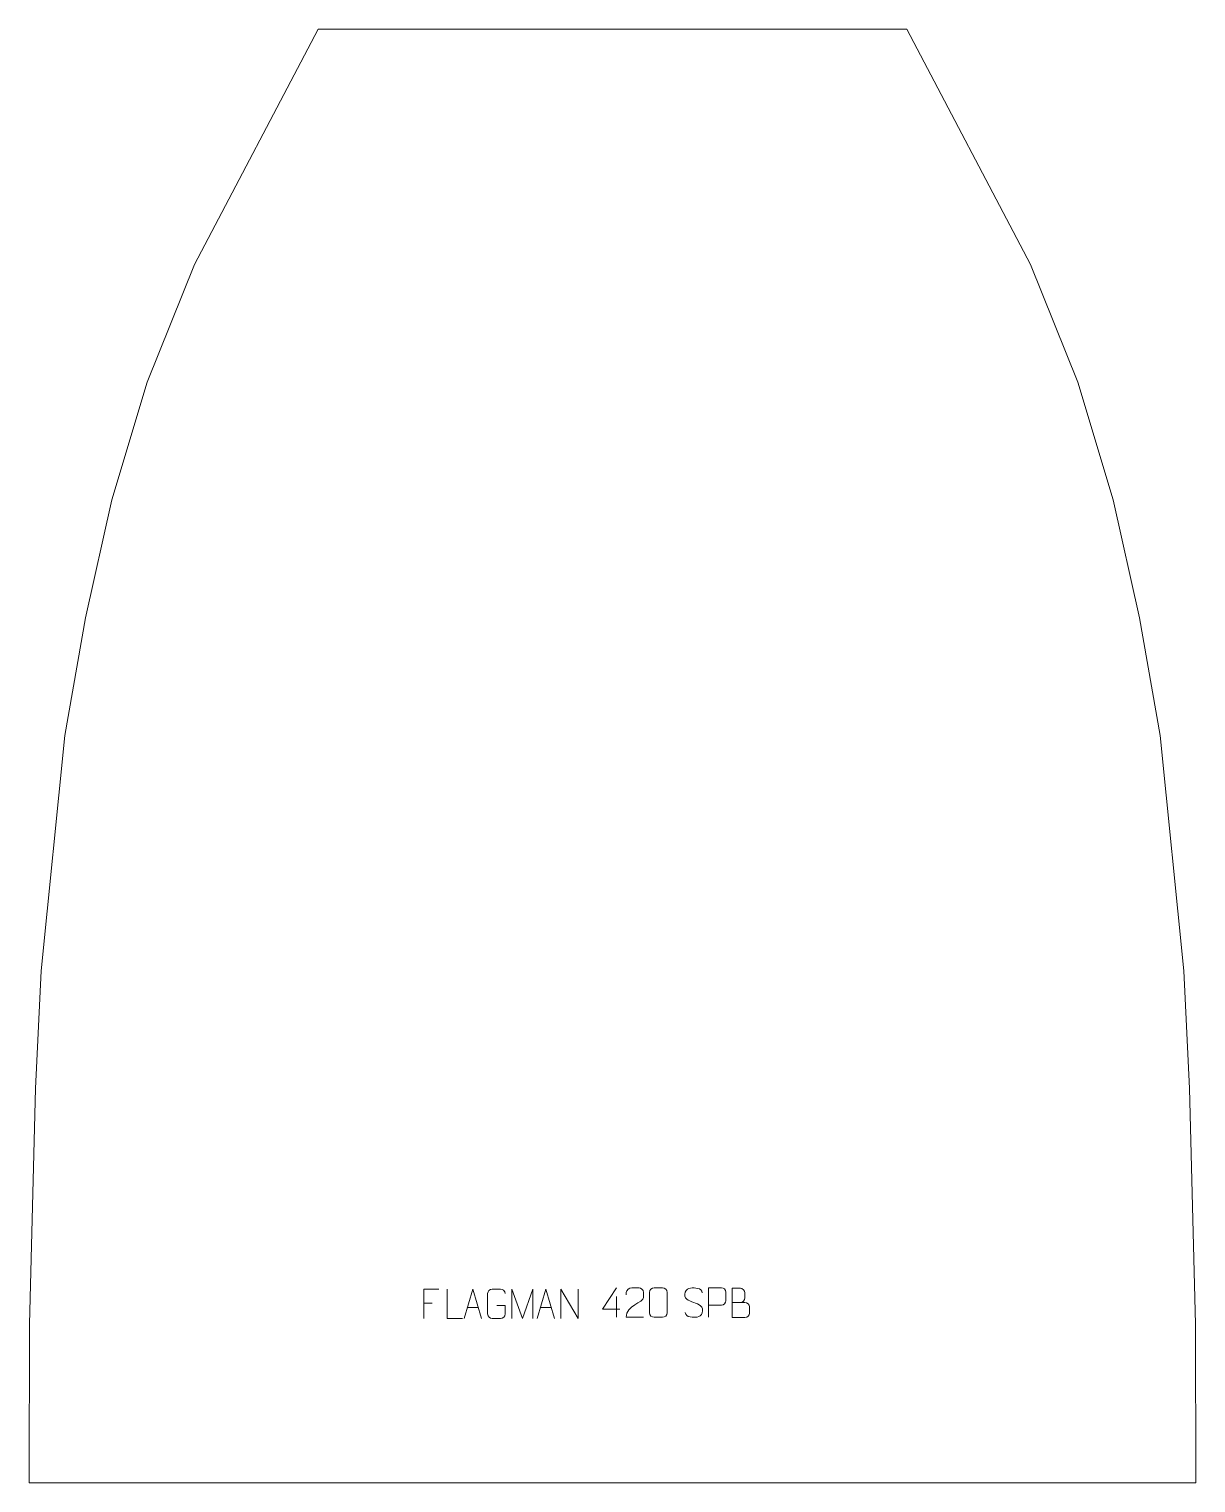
# Model space of a CAD drawing. Header units: millimetres. Extents: x -475 to 516, y 611 to 1846.
import ezdxf

# ---------------------------------------------------------------- set-up
doc = ezdxf.new("R2010")
doc.units = ezdxf.units.MM
doc.header["$MEASUREMENT"] = 0
doc.layers.add('layer 1', color=7, linetype='Continuous')

msp = doc.modelspace()

# ---------------------------------------------------------------- linework, layer by layer
at = {"layer": 'layer 1', "color": 242, "lineweight": 9}
msp.add_open_spline([(-229.7018, 1846.3427), (-229.7018, 1846.3427), (270.3002, 1846.3427), (270.3002, 1846.3427), (270.3002, 1846.3427), (270.3002, 1846.3427), (375.2972, 1646.3436), (375.2972, 1646.3436), (375.2972, 1646.3436), (375.2972, 1646.3436), (415.298, 1546.3426), (415.298, 1546.3426), (415.298, 1546.3426), (415.298, 1546.3426), (445.2984, 1446.3445), (445.2984, 1446.3445), (445.2984, 1446.3445), (445.2984, 1446.3445), (467.7992, 1346.3435), (467.7992, 1346.3435), (467.7992, 1346.3435), (467.7992, 1346.3435), (485.2992, 1246.3426), (485.2992, 1246.3426), (485.2992, 1246.3426), (485.2992, 1246.3426), (505.2985, 1046.3434), (505.2985, 1046.3434), (505.2985, 1046.3434), (505.2985, 1046.3434), (510.2973, 946.3432), (510.2973, 946.3432), (510.2973, 946.3432), (510.2973, 946.3432), (515.2989, 746.3434), (515.2989, 746.3434), (515.2989, 746.3434), (515.2989, 746.3434), (515.6407, 611.3439), (515.6407, 611.3439), (515.6407, 611.3439), (515.6407, 611.3439), (-475.0325, 611.3439), (-475.0325, 611.3439), (-475.0325, 611.3439), (-475.0325, 611.3439), (-474.7012, 746.3434), (-474.7012, 746.3434), (-474.7012, 746.3434), (-474.7012, 746.3434), (-469.7017, 946.3432), (-469.7017, 946.3432), (-469.7017, 946.3432), (-469.7017, 946.3432), (-464.7002, 1046.3434), (-464.7002, 1046.3434), (-464.7002, 1046.3434), (-464.7002, 1046.3434), (-444.7008, 1246.3426), (-444.7008, 1246.3426), (-444.7008, 1246.3426), (-444.7008, 1246.3426), (-427.2015, 1346.3435), (-427.2015, 1346.3435), (-427.2015, 1346.3435), (-427.2015, 1346.3435), (-404.7, 1446.3445), (-404.7, 1446.3445), (-404.7, 1446.3445), (-404.7, 1446.3445), (-374.7003, 1546.3426), (-374.7003, 1546.3426), (-374.7003, 1546.3426), (-374.7003, 1546.3426), (-334.7016, 1646.3436), (-334.7016, 1646.3436), (-334.7016, 1646.3436), (-334.7016, 1646.3436), (-229.7018, 1846.3427), (-229.7018, 1846.3427)], degree=3, knots=[0, 0, 0, 0, 0.047619048, 0.047619048, 0.047619048, 0.047619048, 0.095238095, 0.095238095, 0.095238095, 0.095238095, 0.142857143, 0.142857143, 0.142857143, 0.142857143, 0.19047619, 0.19047619, 0.19047619, 0.19047619, 0.238095238, 0.238095238, 0.238095238, 0.238095238, 0.285714286, 0.285714286, 0.285714286, 0.285714286, 0.333333333, 0.333333333, 0.333333333, 0.333333333, 0.380952381, 0.380952381, 0.380952381, 0.380952381, 0.428571429, 0.428571429, 0.428571429, 0.428571429, 0.476190476, 0.476190476, 0.476190476, 0.476190476, 0.523809524, 0.523809524, 0.523809524, 0.523809524, 0.571428571, 0.571428571, 0.571428571, 0.571428571, 0.619047619, 0.619047619, 0.619047619, 0.619047619, 0.666666667, 0.666666667, 0.666666667, 0.666666667, 0.714285714, 0.714285714, 0.714285714, 0.714285714, 0.761904762, 0.761904762, 0.761904762, 0.761904762, 0.80952381, 0.80952381, 0.80952381, 0.80952381, 0.857142857, 0.857142857, 0.857142857, 0.857142857, 0.904761905, 0.904761905, 0.904761905, 0.904761905, 1, 1, 1, 1], dxfattribs=at)
at = {"layer": 'layer 1', "color": 250, "lineweight": 9}
for points, knots in [([(-127.0989, 776.0088), (-127.0989, 776.0088), (-139.9729, 776.0088), (-139.9729, 776.0088), (-139.9729, 776.0088), (-139.9729, 776.0088), (-139.9729, 751.0552), (-139.9729, 751.0552)], [0, 0, 0, 0, 0.333333333, 0.333333333, 0.333333333, 0.333333333, 1, 1, 1, 1]), ([(-107.0614, 751.0552), (-107.0614, 751.0552), (-120.0105, 751.0552), (-120.0105, 751.0552), (-120.0105, 751.0552), (-120.0105, 751.0552), (-120.0105, 776.0088), (-120.0105, 776.0088)], [0, 0, 0, 0, 0.333333333, 0.333333333, 0.333333333, 0.333333333, 1, 1, 1, 1]), ([(-105.7543, 751.0553), (-105.7543, 751.0553), (-98.3833, 776.0088), (-98.3833, 776.0088), (-98.3833, 776.0088), (-98.3833, 776.0088), (-90.8134, 751.0553), (-90.8134, 751.0553)], [0, 0, 0, 0, 0.333333333, 0.333333333, 0.333333333, 0.333333333, 1, 1, 1, 1]), ([(-78.0289, 762.041), (-78.0289, 762.041), (-70.8608, 762.041), (-70.8608, 762.041), (-70.8608, 762.041), (-70.8608, 762.041), (-70.8608, 754.8729), (-70.8608, 754.8729), (-70.8608, 754.8729), (-71.0005, 752.5495), (-72.6777, 751.0699), (-74.8255, 751.0591), (-74.8255, 751.0591), (-77.1573, 751.0595), (-79.4893, 751.0595), (-81.8208, 751.0591), (-81.8208, 751.0591), (-83.7457, 750.9537), (-85.7179, 752.8382), (-85.7067, 754.8555), (-85.7067, 754.8555), (-85.7063, 760.6256), (-85.7063, 766.3953), (-85.7067, 772.1646), (-85.7067, 772.1646), (-85.7025, 774.3027), (-83.9557, 776.0219), (-81.8034, 776.0085), (-81.8034, 776.0085), (-79.4777, 776.0085), (-77.1516, 776.0085), (-74.8255, 776.0085), (-74.8255, 776.0085), (-72.8788, 776.0439), (-70.8874, 774.5524), (-70.8608, 772.1147)], [0, 0, 0, 0, 0.1, 0.1, 0.1, 0.1, 0.2, 0.2, 0.2, 0.2, 0.3, 0.3, 0.3, 0.3, 0.4, 0.4, 0.4, 0.4, 0.5, 0.5, 0.5, 0.5, 0.6, 0.6, 0.6, 0.6, 0.7, 0.7, 0.7, 0.7, 0.8, 0.8, 0.8, 0.8, 1, 1, 1, 1]), ([(-65.1263, 751.0531), (-65.1263, 751.0531), (-65.1263, 776.011), (-65.1263, 776.011), (-65.1263, 776.011), (-65.1263, 776.011), (-56.2012, 751.0531), (-56.2012, 751.0531), (-56.2012, 751.0531), (-56.2012, 751.0531), (-47.4413, 776.0105), (-47.4413, 776.0105), (-47.4413, 776.0105), (-47.4413, 776.0105), (-47.4413, 751.0531), (-47.4413, 751.0531)], [0, 0, 0, 0, 0.2, 0.2, 0.2, 0.2, 0.4, 0.4, 0.4, 0.4, 0.6, 0.6, 0.6, 0.6, 1, 1, 1, 1]), ([(-43.7543, 751.0553), (-43.7543, 751.0553), (-36.3833, 776.0088), (-36.3833, 776.0088), (-36.3833, 776.0088), (-36.3833, 776.0088), (-28.8134, 751.0553), (-28.8134, 751.0553)], [0, 0, 0, 0, 0.333333333, 0.333333333, 0.333333333, 0.333333333, 1, 1, 1, 1]), ([(-23.6112, 751.0553), (-23.6112, 751.0553), (-23.6112, 776.0088), (-23.6112, 776.0088), (-23.6112, 776.0088), (-23.6112, 776.0088), (-8.9564, 751.0553), (-8.9564, 751.0553), (-8.9564, 751.0553), (-8.9564, 751.0553), (-8.9564, 776.0088), (-8.9564, 776.0088)], [0, 0, 0, 0, 0.25, 0.25, 0.25, 0.25, 0.5, 0.5, 0.5, 0.5, 1, 1, 1, 1]), ([(26.6603, 758.943), (26.6603, 758.943), (11.8386, 758.943), (11.8386, 758.943), (11.8386, 758.943), (11.8386, 758.943), (23.7162, 777.0135), (23.7162, 777.0135)], [0, 0, 0, 0, 0.333333333, 0.333333333, 0.333333333, 0.333333333, 1, 1, 1, 1]), ([(46.6208, 752.0393), (41.7064, 752.0396), (36.792, 752.0396), (31.8779, 752.0393), (31.8779, 752.0393), (31.8779, 761.9716), (46.5289, 764.6128), (46.6208, 768.9231), (46.6208, 768.9231), (46.6205, 770.3472), (46.6205, 771.7709), (46.6208, 773.1942), (46.6208, 773.1942), (46.6039, 775.2713), (44.4811, 776.9961), (42.8101, 777.0134), (42.8101, 777.0134), (40.7369, 777.013), (38.664, 777.013), (36.5916, 777.0134), (36.5916, 777.0134), (34.7695, 777.0299), (31.9448, 775.2378), (31.8779, 773.1442), (31.8779, 773.1442), (31.8779, 773.1442), (31.8779, 771.0894), (31.8779, 771.0894)], [0, 0, 0, 0, 0.125, 0.125, 0.125, 0.125, 0.25, 0.25, 0.25, 0.25, 0.375, 0.375, 0.375, 0.375, 0.5, 0.5, 0.5, 0.5, 0.625, 0.625, 0.625, 0.625, 0.75, 0.75, 0.75, 0.75, 1, 1, 1, 1]), ([(55.6686, 777.0257), (58.0347, 777.0257), (60.4012, 777.0257), (62.7677, 777.0257), (62.7677, 777.0257), (64.7482, 777.0613), (66.7742, 775.567), (66.8013, 773.1249), (66.8013, 773.1249), (66.8009, 767.3675), (66.8009, 761.6097), (66.8013, 755.8515), (66.8013, 755.8515), (66.6592, 753.5239), (64.9528, 752.0416), (62.7677, 752.0308), (62.7677, 752.0308), (60.3953, 752.0312), (58.0229, 752.0312), (55.6509, 752.0308), (55.6509, 752.0308), (53.6924, 751.9252), (51.686, 753.8131), (51.6974, 755.8341), (51.6974, 755.8341), (51.6978, 761.6147), (51.6978, 767.395), (51.6974, 773.1748), (51.6974, 773.1748), (51.7017, 775.3168), (53.4788, 777.0393), (55.6686, 777.0257)], [0, 0, 0, 0, 0.111111111, 0.111111111, 0.111111111, 0.111111111, 0.222222222, 0.222222222, 0.222222222, 0.222222222, 0.333333333, 0.333333333, 0.333333333, 0.333333333, 0.444444444, 0.444444444, 0.444444444, 0.444444444, 0.555555556, 0.555555556, 0.555555556, 0.555555556, 0.666666667, 0.666666667, 0.666666667, 0.666666667, 0.777777778, 0.777777778, 0.777777778, 0.777777778, 1, 1, 1, 1]), ([(89.2548, 764.7003), (85.0065, 766.1707), (80.0984, 767.9665), (82.1035, 773.4868), (82.1035, 773.4868), (83.607, 777.6267), (88.8206, 777.2382), (92.4242, 776.6371), (92.4242, 776.6371), (95.2848, 776.1599), (96.1495, 774.9467), (96.4601, 772.8626)], [0, 0, 0, 0, 0.25, 0.25, 0.25, 0.25, 0.5, 0.5, 0.5, 0.5, 1, 1, 1, 1]), ([(101.9227, 752.2234), (101.9227, 752.2234), (101.9227, 777.177), (101.9227, 777.177), (101.9227, 777.177), (105.5177, 777.177), (109.113, 777.177), (112.7084, 777.177), (112.7084, 777.177), (115.0336, 777.1391), (116.591, 775.649), (116.5868, 773.2829), (116.5868, 773.2829), (116.5864, 771.2472), (116.5864, 768.1879), (116.5868, 766.1519), (116.5868, 766.1519), (116.5803, 764.2765), (114.7681, 762.3346), (112.7585, 762.3155), (112.7585, 762.3155), (112.7585, 762.3155), (101.9227, 762.3155), (101.9227, 762.3155)], [0, 0, 0, 0, 0.142857143, 0.142857143, 0.142857143, 0.142857143, 0.285714286, 0.285714286, 0.285714286, 0.285714286, 0.428571429, 0.428571429, 0.428571429, 0.428571429, 0.571428571, 0.571428571, 0.571428571, 0.571428571, 0.714285714, 0.714285714, 0.714285714, 0.714285714, 1, 1, 1, 1]), ([(121.8223, 764.6999), (125.4609, 764.7003), (129.048, 764.7003), (132.6874, 764.6999), (132.6874, 764.6999), (134.6628, 764.6826), (136.5864, 762.9465), (136.5864, 760.8969), (136.5864, 760.8969), (136.586, 759.7683), (136.586, 756.7189), (136.5864, 755.59), (136.5864, 755.59), (136.604, 753.7321), (135.0619, 751.7182), (132.7404, 751.7351), (132.7404, 751.7351), (129.1006, 751.7355), (125.4612, 751.7355), (121.8223, 751.7351), (121.8223, 751.7351), (121.8223, 760.0534), (121.8223, 768.3712), (121.8223, 776.6887), (121.8223, 776.6887), (124.196, 776.6887), (126.5701, 776.6887), (128.9443, 776.6887), (128.9443, 776.6887), (130.6251, 776.7063), (132.7219, 774.7958), (132.7396, 772.8334), (132.7396, 772.8334), (132.7392, 770.7673), (132.7392, 770.6213), (132.7396, 768.5548), (132.7396, 768.5548), (132.7569, 766.4887), (130.9024, 764.6826), (128.8924, 764.6999)], [0, 0, 0, 0, 0.090909091, 0.090909091, 0.090909091, 0.090909091, 0.181818182, 0.181818182, 0.181818182, 0.181818182, 0.272727273, 0.272727273, 0.272727273, 0.272727273, 0.363636364, 0.363636364, 0.363636364, 0.363636364, 0.454545455, 0.454545455, 0.454545455, 0.454545455, 0.545454545, 0.545454545, 0.545454545, 0.545454545, 0.636363636, 0.636363636, 0.636363636, 0.636363636, 0.727272727, 0.727272727, 0.727272727, 0.727272727, 0.818181818, 0.818181818, 0.818181818, 0.818181818, 1, 1, 1, 1]), ([(89.2548, 764.7002), (93.2734, 763.0535), (98.3029, 761.1652), (96.4689, 755.8049), (96.4689, 755.8049), (95.0091, 751.5385), (90.0983, 751.7952), (86.3722, 752.3499), (86.3722, 752.3499), (83.6222, 752.7597), (82.4013, 753.9732), (82.0233, 756.0854)], [0, 0, 0, 0, 0.25, 0.25, 0.25, 0.25, 0.5, 0.5, 0.5, 0.5, 1, 1, 1, 1])]:
    msp.add_open_spline(points, degree=3, knots=knots, dxfattribs=at)
for points in [[(23.7162, 769.7041), (23.7162, 769.7041), (23.7162, 752.0394), (23.7162, 752.0394)], [(-139.9729, 764.1291), (-139.9729, 764.1291), (-132.8048, 764.1291), (-132.8048, 764.1291)], [(-103.0317, 760.3047), (-103.0317, 760.3047), (-93.536, 760.3047), (-93.536, 760.3047)], [(-41.0317, 760.3047), (-41.0317, 760.3047), (-31.536, 760.3047), (-31.536, 760.3047)]]:
    msp.add_open_spline(points, degree=3, dxfattribs=at)

doc.saveas('drawing.dxf')
